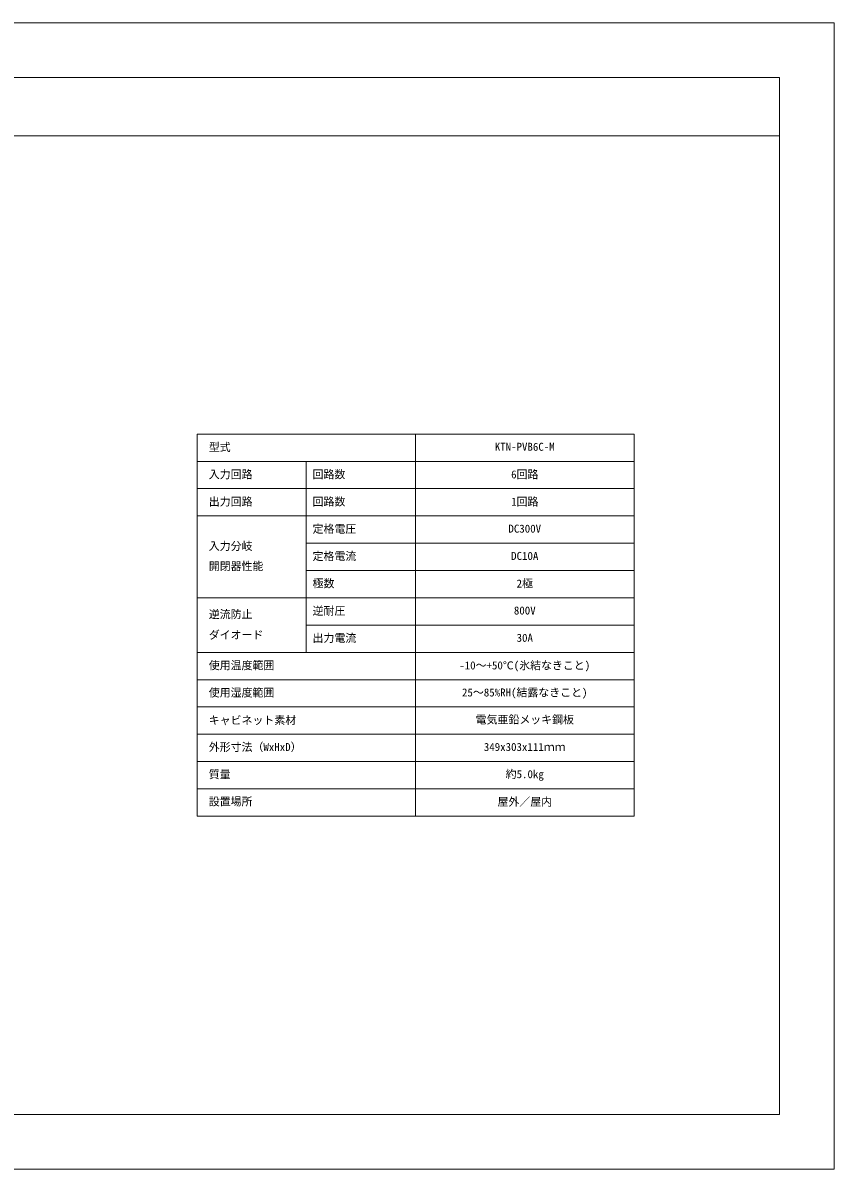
# Model space of a CAD drawing. Units: millimetres, scale not verified. Extents: x -1485 to 1485, y -1050 to 1050.
# Drawn here: x 0 to 1485, y -1050 to 1050 of the extents above; entities that cross this region are included whole.
import ezdxf
from ezdxf.enums import TextEntityAlignment as Align

# ---------------------------------------------------------------- set-up
doc = ezdxf.new("R2010")
doc.units = ezdxf.units.MM
doc.header["$LTSCALE"] = 10
for name, color, linetype, lineweight in [('0-0_0', 7, 'Continuous', 18), ('0-2_用紙枠', 7, 'Continuous', 18), ('0-3_図面枠', 7, 'Continuous', 18)]:
    doc.layers.add(name, color=color, linetype=linetype, lineweight=lineweight)
doc.styles.add('ＭＳ ゴシック', font='')
doc.styles.get('ＭＳ ゴシック').set_extended_font_data('MS Gothic')

msp = doc.modelspace()

# ---------------------------------------------------------------- linework, layer by layer
at = {"layer": '0-0_0'}
for p, q in [((318.8, 296.69), (1118.8, 296.69)), ((318.8, 296.69), (318.8, -403.31)), ((718.8, 296.69), (718.8, -403.31)), ((1118.8, 296.69), (1118.8, -403.31)), ((318.8, 246.69), (1118.8, 246.69)), ((518.8, 246.69), (518.8, -103.31)), ((318.8, 196.69), (1118.8, 196.69)), ((318.8, 146.69), (1118.8, 146.69)), ((518.8, 96.69), (1118.8, 96.69)), ((518.8, 46.69), (1118.8, 46.69)), ((318.8, -3.31), (1118.8, -3.31)), ((518.8, -53.31), (1118.8, -53.31)), ((318.8, -103.31), (1118.8, -103.31)), ((318.8, -153.31), (1118.8, -153.31)), ((318.8, -203.31), (1118.8, -203.31)), ((318.8, -253.31), (1118.8, -253.31)), ((318.8, -303.31), (1118.8, -303.31)), ((318.8, -353.31), (1118.8, -353.31)), ((318.8, -403.31), (1118.8, -403.31))]:
    msp.add_line(p, q, dxfattribs=at)
at = {"layer": '0-2_用紙枠'}
msp.add_lwpolyline([(-1485, -1050), (1485, -1050), (1485, 1050), (-1485, 1050)], close=True, dxfattribs=at)
at = {"layer": '0-3_図面枠'}
msp.add_line((1385, 843.39), (-1285, 843.39), dxfattribs=at)
msp.add_lwpolyline([(1385, -950), (1385, 950), (-1285, 950), (-1285, -950)], close=True, dxfattribs=at)

# ---------------------------------------------------------------- texts
at = {"layer": '0-0_0', "style": 'ＭＳ ゴシック'}
for s, p in [('  型式', (320.3, 260.96)), ('KTN-PVB6C-M', (863.8, 261.69)), ('  入力回路', (320.3, 211.07)), (' 回路数', (520.3, 211.18)), ('6回路', (893.8, 211.07)), ('  出力回路', (320.3, 161.07)), (' 回路数', (520.3, 161.18)), ('1回路', (893.8, 161.07)), (' 定格電圧', (520.3, 111.24)), ('DC300V', (888.8, 111.69)), ('  入力分岐', (320.3, 79.78)), ('  開閉器性能', (320.3, 42.93)), (' 定格電流', (520.3, 61.24)), ('DC10A', (893.8, 61.69)), (' 極数', (520.3, 11.3)), ('2極', (903.8, 11.07)), (' 逆耐圧', (520.3, -38.93)), ('800V', (898.8, -38.31)), ('  逆流防止', (320.3, -45.22)), ('  ダイオード', (320.3, -82.98)), (' 出力電流', (520.3, -88.76)), ('30A', (903.8, -88.31)), ('  使用温度範囲', (320.3, -138.82)), ('-10～+50℃(氷結なきこと)', (798.8, -138.87)), ('  使用湿度範囲', (320.3, -188.82)), ('25～85%RH(結露なきこと)', (803.8, -188.48)), ('  キャビネット素材', (320.3, -239.39)), ('電気亜鉛メッキ鋼板', (828.8, -238.19)), ('  外形寸法（WxHxD）', (320.3, -288.48)), ('349x303x111ｍｍ', (843.8, -288.31)), ('  質量', (320.3, -338.48)), ('約5.0kg', (883.8, -338.19)), ('  設置場所', (320.3, -388.36)), ('屋外／屋内', (868.8, -388.76))]:
    msp.add_text(s, height=14.66, dxfattribs=at).set_placement(p, align=Align.BOTTOM_LEFT)

doc.saveas('drawing.dxf')
